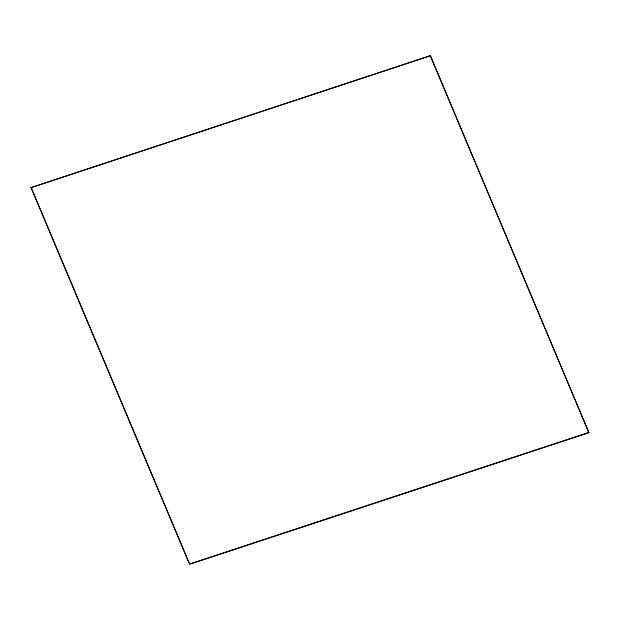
<?xml version="1.0" encoding="UTF-8"?>
<svg xmlns="http://www.w3.org/2000/svg" width="620" height="620" viewBox="0 0 620 620"><rect width="100%" height="100%" fill="white"/><g stroke="black" fill="none" stroke-linecap="round" stroke-linejoin="round"><path stroke-width="0.93" d="M31 187.643L430.458 55.676L588.907 432.714L189.542 564.324L31 187.643L430.458 55.676M190.557 563.658L589 432.357M430.357 56.04L588.907 432.714M31.093 187.286L189.263 563.068"/></g></svg>
